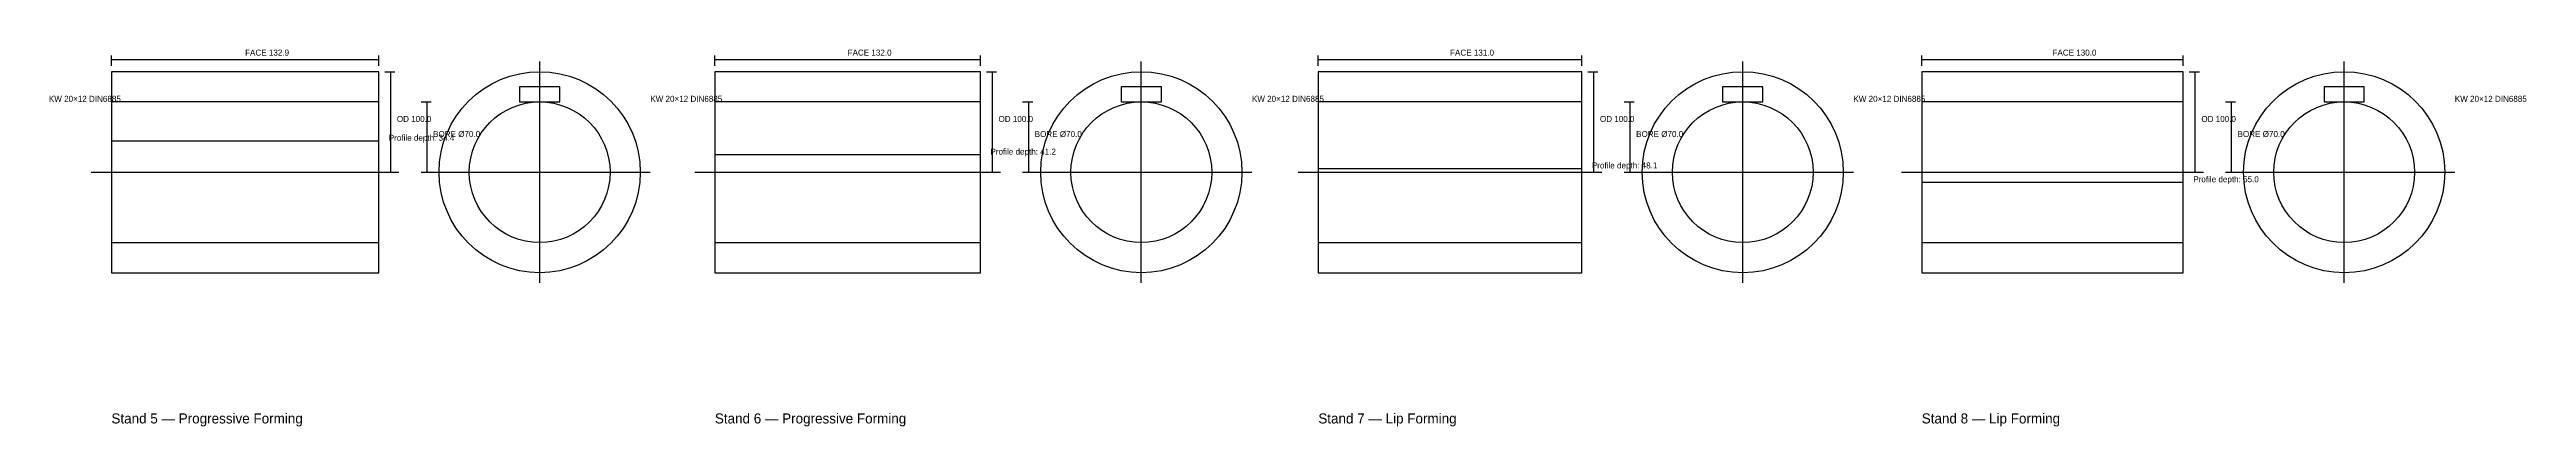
# Model space of a CAD drawing. Header units: metres. Extents: x -50 to 2401, y -169 to 61.
# Drawn here: x 1169 to 2401, y -127 to 61 of the extents above; entities that cross this region are included whole.
import ezdxf

# ---------------------------------------------------------------- set-up
doc = ezdxf.new("R2010")
doc.units = ezdxf.units.M
for name, color, linetype in [('CENTRE', 1, 'Continuous'), ('DIMENSION', 2, 'Continuous'), ('HATCH', 8, 'Continuous'), ('NOTES', 3, 'Continuous'), ('OUTLINE', 7, 'Continuous'), ('TITLE', 4, 'Continuous')]:
    doc.layers.add(name, color=color, linetype=linetype)

msp = doc.modelspace()

# ---------------------------------------------------------------- linework, layer by layer
at = {"layer": 'CENTRE'}
for p, q in [((1412.9, -55), (1412.9, 55)), ((1712, -55), (1712, 55)), ((2011, -55), (2011, 55)), ((2310, -55), (2310, 55)), ((1190, 0), (1342.9, 0)), ((1357.9, 0), (1467.9, 0)), ((1490, 0), (1642, 0)), ((1657, 0), (1767, 0)), ((1790, 0), (1941, 0)), ((1956, 0), (2066, 0)), ((2090, 0), (2240, 0)), ((2255, 0), (2365, 0))]:
    msp.add_line(p, q, dxfattribs=at)
at = {"layer": 'DIMENSION', "color": 2}
for p, q in [((1200, 53), (1200, 58)), ((1200, 56), (1332.9, 56)), ((1332.9, 53), (1332.9, 58)), ((1335.9, 50), (1340.9, 50)), ((1338.9, 0), (1338.9, 50)), ((1500, 53), (1500, 58)), ((1500, 56), (1632, 56)), ((1632, 53), (1632, 58)), ((1635, 50), (1640, 50)), ((1638, 0), (1638, 50)), ((1800, 53), (1800, 58)), ((1800, 56), (1931, 56)), ((1931, 53), (1931, 58)), ((1934, 50), (1939, 50)), ((1937, 0), (1937, 50)), ((2100, 53), (2100, 58)), ((2100, 56), (2230, 56)), ((2230, 53), (2230, 58)), ((2233, 50), (2238, 50)), ((2236, 0), (2236, 50)), ((1353.9, 35), (1358.9, 35)), ((1356.9, 0), (1356.9, 35)), ((1653, 35), (1658, 35)), ((1656, 0), (1656, 35)), ((1952, 35), (1957, 35)), ((1955, 0), (1955, 35)), ((2251, 35), (2256, 35)), ((2254, 0), (2254, 35)), ((1335.9, 0), (1340.9, 0)), ((1353.9, 0), (1358.9, 0)), ((1635, 0), (1640, 0)), ((1653, 0), (1658, 0)), ((1934, 0), (1939, 0)), ((1952, 0), (1957, 0)), ((2233, 0), (2238, 0)), ((2251, 0), (2256, 0))]:
    msp.add_line(p, q, dxfattribs=at)
at = {"layer": 'HATCH'}
for points in [[(1200, -35), (1332.9, -35), (1332.9, 35), (1200, 35)], [(1500, -35), (1632, -35), (1632, 35), (1500, 35)], [(1800, -35), (1931, -35), (1931, 35), (1800, 35)], [(2100, -35), (2230, -35), (2230, 35), (2100, 35)]]:
    msp.add_lwpolyline(points, close=True, dxfattribs=at)
for centre in [(1412.9, 0), (1712, 0), (2011, 0), (2310, 0)]:
    msp.add_circle(centre, 35, dxfattribs=at)
at = {"layer": 'OUTLINE'}
for points in [[(1200, -50), (1332.9, -50), (1332.9, 50), (1200, 50)], [(1500, -50), (1632, -50), (1632, 50), (1500, 50)], [(1800, -50), (1931, -50), (1931, 50), (1800, 50)], [(2100, -50), (2230, -50), (2230, 50), (2100, 50)], [(1402.9, 35), (1422.9, 35), (1422.9, 42.5), (1402.9, 42.5)], [(1702, 35), (1722, 35), (1722, 42.5), (1702, 42.5)], [(2001, 35), (2021, 35), (2021, 42.5), (2001, 42.5)], [(2300, 35), (2320, 35), (2320, 42.5), (2300, 42.5)]]:
    msp.add_lwpolyline(points, close=True, dxfattribs=at)
for points in [[(1200, 15.62), (1332.9, 15.62)], [(1500, 8.75), (1632, 8.75)], [(1800, 1.88), (1931, 1.88)], [(2100, -5), (2230, -5)]]:
    msp.add_lwpolyline(points, dxfattribs=at)
for centre in [(1412.9, 0), (1712, 0), (2011, 0), (2310, 0)]:
    msp.add_circle(centre, 50, dxfattribs=at)

# ---------------------------------------------------------------- texts
at = {"layer": 'DIMENSION'}
for s, p in [('FACE 132.9', (1266.45, 58)), ('FACE 132.0', (1566, 58)), ('FACE 131.0', (1865.5, 58)), ('FACE 130.0', (2165, 58)), ('OD 100.0', (1341.9, 25)), ('OD 100.0', (1641, 25)), ('OD 100.0', (1940, 25)), ('OD 100.0', (2239, 25)), ('BORE Ø70.0', (1359.9, 17.5)), ('BORE Ø70.0', (1659, 17.5)), ('BORE Ø70.0', (1958, 17.5)), ('BORE Ø70.0', (2257, 17.5))]:
    msp.add_text(s, height=3, dxfattribs=at).set_placement(p)
at = {"layer": 'NOTES'}
for s, p in [('KW 20×12 DIN6885', (1168.9, 35)), ('KW 20×12 DIN6885', (1467.9, 35)), ('KW 20×12 DIN6885', (1767, 35)), ('KW 20×12 DIN6885', (2066, 35)), ('KW 20×12 DIN6885', (2365, 35)), ('Profile depth: 34.4', (1337.9, 15.62)), ('Profile depth: 41.2', (1637, 8.75)), ('Profile depth: 48.1', (1936, 1.88)), ('Profile depth: 55.0', (2235, -5))]:
    msp.add_text(s, height=3, dxfattribs=at).set_placement(p)
at = {"layer": 'TITLE'}
for s, p in [('Stand 5 — Progressive Forming', (1200, -125)), ('Stand 6 — Progressive Forming', (1500, -125)), ('Stand 7 — Lip Forming', (1800, -125)), ('Stand 8 — Lip Forming', (2100, -125))]:
    msp.add_text(s, height=5, dxfattribs=at).set_placement(p)

doc.saveas('drawing.dxf')
